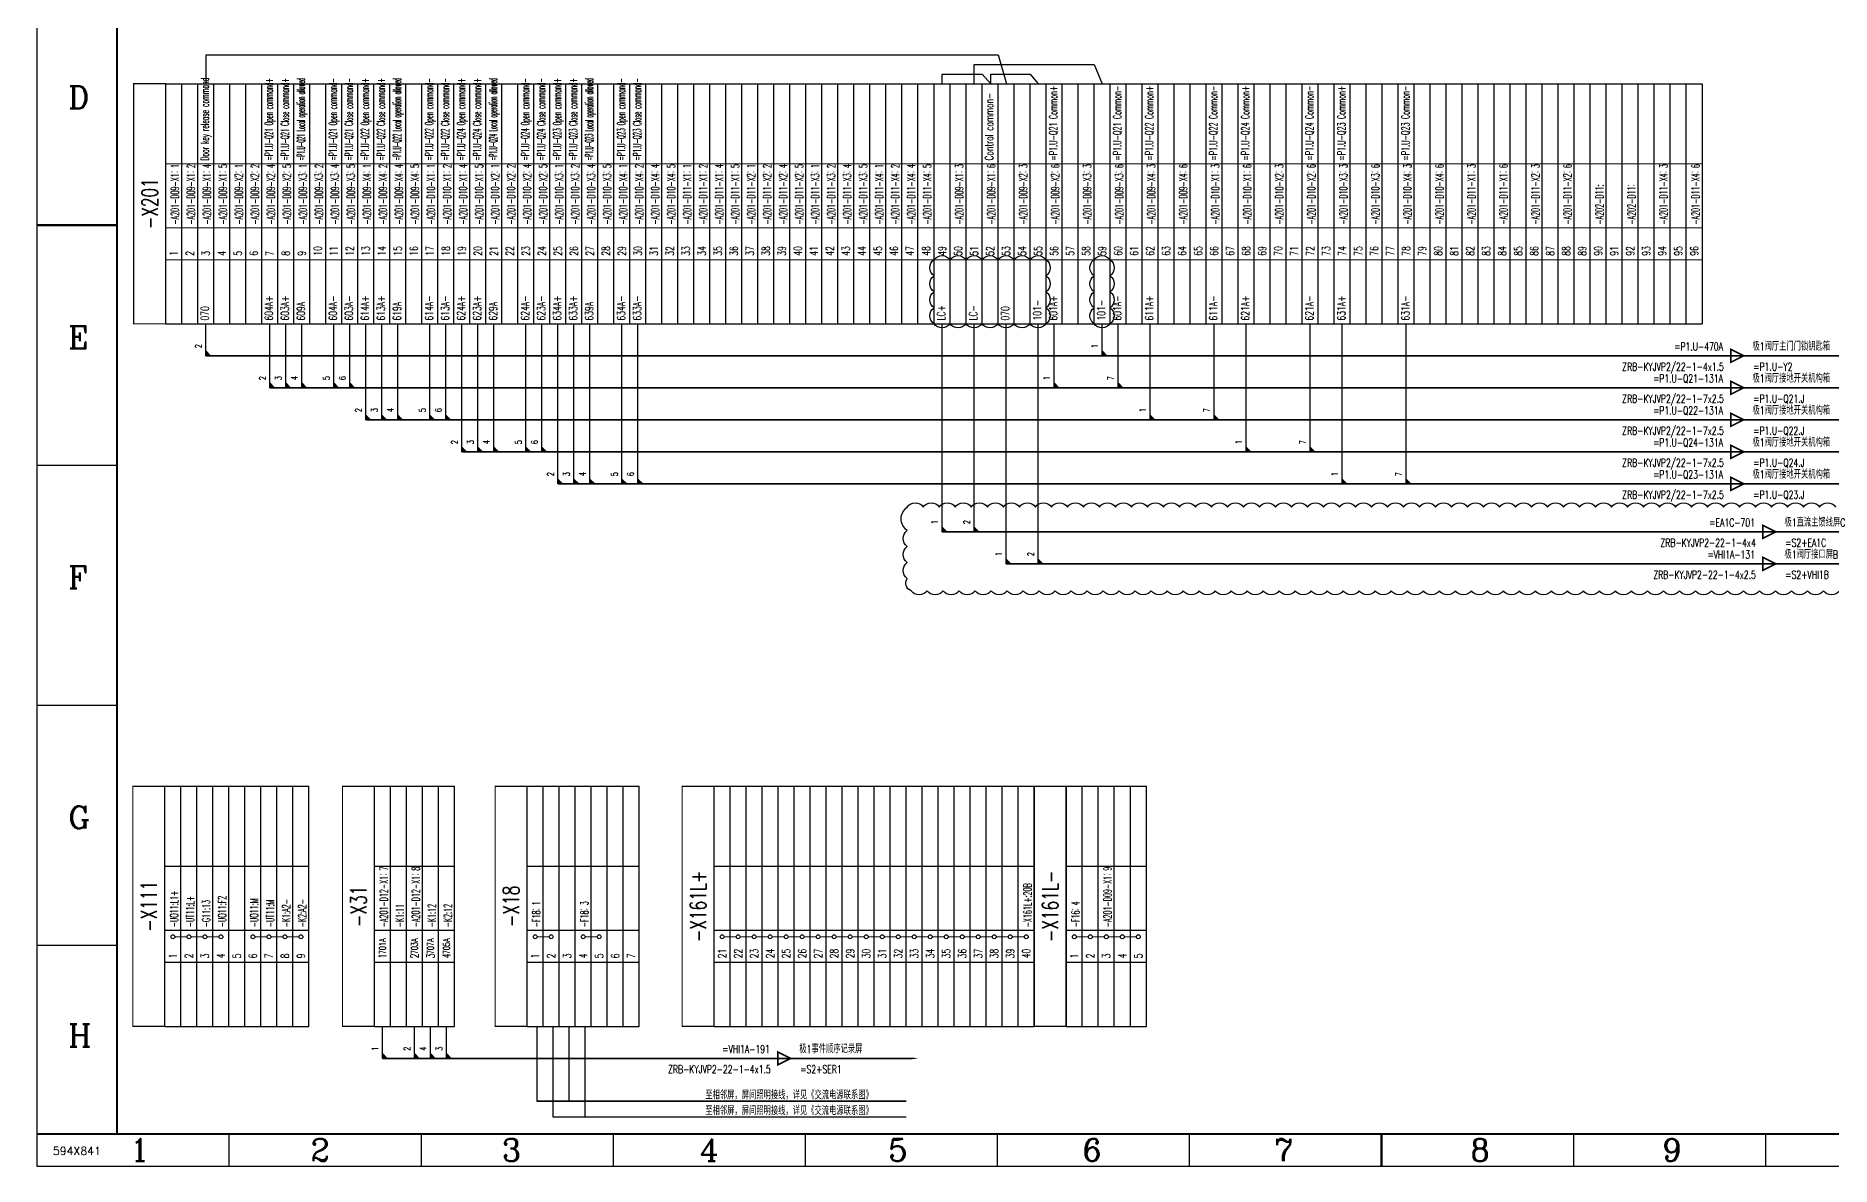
# Model space of a CAD drawing. Header units: millimetres. Extents: x 0 to 841, y 0 to 594.
# Drawn here: x 0 to 560, y 0 to 353 of the extents above; entities that cross this region are included whole.
import ezdxf
from ezdxf.enums import TextEntityAlignment as Align

# ---------------------------------------------------------------- set-up
doc = ezdxf.new("R2010")
doc.units = ezdxf.units.MM
doc.layers.add('GPDRAW', color=1, linetype='Continuous')
doc.styles.add('ECL', font='SIMFANG_2312.TTF', dxfattribs={"width": 0.7, "height": 3})
doc.styles.add('elec', font='romans.shx', dxfattribs={"width": 0.7, "bigfont": 'hzdx1.shx'})
doc.styles.add('GPDRAW', font='txt.shx', dxfattribs={"height": 2.5, "bigfont": 'hzfs.shx'})
doc.styles.add('ROMANC', font='romanc')

# ---------------------------------------------------------------- blocks, each defined once
blk = doc.blocks.new('to')
at = {"const_width": 0.5}
blk.add_lwpolyline([(-4, 2), (-4, -2), (0, 0)], close=True, dxfattribs=at)
at = {"style": 'elec', "width": 0.7}
for tag, p in [('CABLECODE', (-6.5, 1.65)), ('CABLETYPE', (-6.23, -4.65))]:
    blk.add_attdef(tag, text='', height=2.5, dxfattribs=at).set_placement(p, align=Align.RIGHT)
for tag, p in [('EQUNAME', (2.72, 1.65)), ('EQUCODE', (3, -4.65))]:
    blk.add_attdef(tag, p, '', height=2.5, dxfattribs=at)
blk = doc.blocks.new('joinPtL')
for p, q in [((1.5, 0), (0, 1.5)), ((1, 0), (0, 1)), ((0.5, 0), (0, 0.5))]:
    blk.add_line(p, q)
at = {"style": 'elec', "width": 0.7}
blk.add_attdef('NO', text='', height=2, rotation=90, dxfattribs=at).set_placement((-2.31, 3.02), align=Align.MIDDLE)
blk = doc.blocks.new('XXDAFRAM-CH-HENG-A1')
at = {"color": 1, "lineweight": 50}
for p, q in [((0, 294), (25, 294)), ((420, 10), (420, 0))]:
    blk.add_line(p, q, dxfattribs=at)
at = {"color": 1}
for p, q in [((0, 219), (25, 219)), ((0, 144), (25, 144)), ((0, 69), (25, 69)), ((60, 10), (60, 0)), ((120, 10), (120, 0)), ((180, 10), (180, 0)), ((240, 10), (240, 0)), ((300, 10), (300, 0)), ((360, 10), (360, 0)), ((480, 10), (480, 0)), ((540, 10), (540, 0))]:
    blk.add_line(p, q, dxfattribs=at)
blk.add_lwpolyline([(0, 0), (841, 0), (841, 594), (0, 594)], close=True, dxfattribs=at)
at = {"color": 1, "const_width": 0.6}
for points in [[(25, 10), (831, 10), (831, 584), (25, 584)], [(0, 10), (25, 10), (25, 10), (0, 10)]]:
    blk.add_lwpolyline(points, close=True, dxfattribs=at)
at = {"color": 1, "const_width": 0.5}
blk.add_lwpolyline([(0, 10), (25, 10)], dxfattribs=at)
at = {"color": 1, "style": 'ROMANC'}
for s, p in [('D', (9.83, 330.42)), ('E', (9.83, 255.42)), ('F', (9.83, 180.42)), ('G', (9.83, 105.42)), ('H', (9.83, 37.29)), ('1', (29.09, 1.55)), ('2', (85.5, 1.55)), ('3', (145.25, 1.55)), ('4', (207.04, 1.55)), ('5', (266, 1.55)), ('6', (326.66, 1.55)), ('7', (386.56, 1.55)), ('8', (447.83, 1.55)), ('9', (507.73, 1.55))]:
    blk.add_text(s, height=7, dxfattribs=at).set_placement(p)
at = {"linetype": 'Continuous', "style": 'ECL', "width": 0.7}
for tag, height, p in [('DESIGNSTATUS', 3.5, (818.85, 76.57)), ('DESIGNSTATUS', 3.5, (818.85, 76.57)), ('ENDESIGNSTATUS', 3.5, (818.89, 70.89)), ('ENDESIGNSTATUS', 3.5, (818.89, 70.89)), ('V', 4, (778.58, 63.46)), ('O', 4, (784.75, 63.46)), ('L', 4, (790.92, 63.46)), ('N', 4, (797.08, 63.46)), ('D', 4, (809.42, 63.46)), ('W', 4, (815.58, 63.46)), ('G', 4, (821.75, 63.46)), ('VEREN40', 4, (827.82, 63.3)), ('DWGNAME1', 5, (768.76, 48.81)), ('DWGENAME1', 5, (768.98, 42.71)), ('DWGNAME', 5, (768.73, 42.42)), ('DWGNAME2', 5, (769.11, 35.27)), ('DWGENAME', 5, (769.24, 35.31)), ('DWGENAME2', 5, (769.4, 28.81)), ('DWGNO', 5, (758.81, 15.14)), ('VEREN40', 4, (825.77, 15.22))]:
    blk.add_attdef(tag, text='', height=height, dxfattribs=at).set_placement(p, align=Align.MIDDLE)
at = {"style": 'ECL', "width": 0.7, "flags": 1}
for p in [(697.39, 48.28), (697.39, 40.28), (697.39, 32.28), (697.39, 24.28)]:
    blk.add_attdef('DATE', text='', height=5, dxfattribs=at).set_placement(p, align=Align.MIDDLE)
for tag, p in [('SJ1', (666.56, 44.28)), ('JH', (666.56, 36.28)), ('SH1', (666.56, 28.28)), ('PZ', (666.56, 20.28)), ('BL', (666.56, 10))]:
    blk.add_attdef(tag, p, '', height=5, dxfattribs=at)
at = {"layer": 'GPDRAW', "color": 1, "linetype": 'Continuous', "style": 'GPDRAW'}
blk.add_text('594X841', height=2.5, dxfattribs=at).set_placement((5, 3.5))

msp = doc.modelspace()

# ---------------------------------------------------------------- linework, layer by layer
for p, q in [((40.25, 338.15), (520.25, 338.15)), ((40.25, 263.15), (40.25, 338.15)), ((45.25, 263.15), (45.25, 338.15)), ((50.25, 263.15), (50.25, 338.15)), ((55.25, 263.15), (55.25, 338.15)), ((60.25, 263.15), (60.25, 338.15)), ((65.25, 263.15), (65.25, 338.15)), ((70.25, 263.15), (70.25, 338.15)), ((75.25, 263.15), (75.25, 338.15)), ((80.25, 263.15), (80.25, 338.15)), ((85.25, 263.15), (85.25, 338.15)), ((90.25, 263.15), (90.25, 338.15)), ((95.25, 263.15), (95.25, 338.15)), ((100.25, 263.15), (100.25, 338.15)), ((105.25, 263.15), (105.25, 338.15)), ((110.25, 263.15), (110.25, 338.15)), ((115.25, 263.15), (115.25, 338.15)), ((120.25, 263.15), (120.25, 338.15)), ((125.25, 263.15), (125.25, 338.15)), ((130.25, 263.15), (130.25, 338.15)), ((135.25, 263.15), (135.25, 338.15)), ((140.25, 263.15), (140.25, 338.15)), ((145.25, 263.15), (145.25, 338.15)), ((150.25, 263.15), (150.25, 338.15)), ((155.25, 263.15), (155.25, 338.15)), ((160.25, 263.15), (160.25, 338.15)), ((165.25, 263.15), (165.25, 338.15)), ((170.25, 263.15), (170.25, 338.15)), ((175.25, 263.15), (175.25, 338.15)), ((180.25, 263.15), (180.25, 338.15)), ((185.25, 263.15), (185.25, 338.15)), ((190.25, 263.15), (190.25, 338.15)), ((195.25, 263.15), (195.25, 338.15)), ((200.25, 263.15), (200.25, 338.15)), ((205.25, 263.15), (205.25, 338.15)), ((210.25, 263.15), (210.25, 338.15)), ((215.25, 263.15), (215.25, 338.15)), ((220.25, 263.15), (220.25, 338.15)), ((225.25, 263.15), (225.25, 338.15)), ((230.25, 263.15), (230.25, 338.15)), ((235.25, 263.15), (235.25, 338.15)), ((240.25, 263.15), (240.25, 338.15)), ((245.25, 263.15), (245.25, 338.15)), ((250.25, 263.15), (250.25, 338.15)), ((255.25, 263.15), (255.25, 338.15)), ((260.25, 263.15), (260.25, 338.15)), ((265.25, 263.15), (265.25, 338.15)), ((270.25, 263.15), (270.25, 338.15)), ((275.25, 263.15), (275.25, 338.15)), ((280.25, 263.15), (280.25, 338.15)), ((285.25, 263.15), (285.25, 338.15)), ((290.25, 263.15), (290.25, 338.15)), ((295.25, 263.15), (295.25, 338.15)), ((300.25, 263.15), (300.25, 338.15)), ((305.25, 263.15), (305.25, 338.15)), ((310.25, 263.15), (310.25, 338.15)), ((315.25, 263.15), (315.25, 338.15)), ((320.25, 263.15), (320.25, 338.15)), ((325.25, 263.15), (325.25, 338.15)), ((330.25, 263.15), (330.25, 338.15)), ((335.25, 263.15), (335.25, 338.15)), ((340.25, 263.15), (340.25, 338.15)), ((345.25, 263.15), (345.25, 338.15)), ((350.25, 263.15), (350.25, 338.15)), ((355.25, 263.15), (355.25, 338.15)), ((360.25, 263.15), (360.25, 338.15)), ((365.25, 263.15), (365.25, 338.15)), ((370.25, 263.15), (370.25, 338.15)), ((375.25, 263.15), (375.25, 338.15)), ((380.25, 263.15), (380.25, 338.15)), ((385.25, 263.15), (385.25, 338.15)), ((390.25, 263.15), (390.25, 338.15)), ((395.25, 263.15), (395.25, 338.15)), ((400.25, 263.15), (400.25, 338.15)), ((405.25, 263.15), (405.25, 338.15)), ((410.25, 263.15), (410.25, 338.15)), ((415.25, 263.15), (415.25, 338.15)), ((420.25, 263.15), (420.25, 338.15)), ((425.25, 263.15), (425.25, 338.15)), ((430.25, 263.15), (430.25, 338.15)), ((435.25, 263.15), (435.25, 338.15)), ((440.25, 263.15), (440.25, 338.15)), ((445.25, 263.15), (445.25, 338.15)), ((450.25, 263.15), (450.25, 338.15)), ((455.25, 263.15), (455.25, 338.15)), ((460.25, 263.15), (460.25, 338.15)), ((465.25, 263.15), (465.25, 338.15)), ((470.25, 263.15), (470.25, 338.15)), ((475.25, 263.15), (475.25, 338.15)), ((480.25, 263.15), (480.25, 338.15)), ((485.25, 263.15), (485.25, 338.15)), ((490.25, 263.15), (490.25, 338.15)), ((495.25, 263.15), (495.25, 338.15)), ((500.25, 263.15), (500.25, 338.15)), ((505.25, 263.15), (505.25, 338.15)), ((510.25, 263.15), (510.25, 338.15)), ((515.25, 263.15), (515.25, 338.15)), ((520.25, 338.15), (520.25, 263.15)), ((40.25, 263.15), (520.25, 263.15)), ((40, 118.65), (85, 118.65)), ((40, 43.65), (40, 118.65)), ((45, 43.65), (45, 118.65)), ((50, 43.65), (50, 118.65)), ((55, 43.65), (55, 118.65)), ((60, 43.65), (60, 118.65)), ((65, 43.65), (65, 118.65)), ((70, 43.65), (70, 118.65)), ((75, 43.65), (75, 118.65)), ((80, 43.65), (80, 118.65)), ((85, 43.65), (85, 118.65)), ((105.47, 118.65), (130.47, 118.65)), ((105.47, 43.65), (105.47, 118.65)), ((110.47, 43.65), (110.47, 118.65)), ((115.47, 43.65), (115.47, 118.65)), ((120.47, 43.65), (120.47, 118.65)), ((125.47, 43.65), (125.47, 118.65)), ((130.47, 43.65), (130.47, 118.65)), ((153.16, 118.65), (188.16, 118.65)), ((153.16, 43.65), (153.16, 118.65)), ((158.16, 43.65), (158.16, 118.65)), ((163.16, 43.65), (163.16, 118.65)), ((168.16, 43.65), (168.16, 118.65)), ((173.16, 43.65), (173.16, 118.65)), ((178.16, 43.65), (178.16, 118.65)), ((183.16, 43.65), (183.16, 118.65)), ((188.16, 43.65), (188.16, 118.65)), ((211.58, 118.65), (311.58, 118.65)), ((211.58, 43.65), (211.58, 118.65)), ((216.58, 43.65), (216.58, 118.65)), ((221.58, 43.65), (221.58, 118.65)), ((226.58, 43.65), (226.58, 118.65)), ((231.58, 43.65), (231.58, 118.65)), ((236.58, 43.65), (236.58, 118.65)), ((241.58, 43.65), (241.58, 118.65)), ((246.58, 43.65), (246.58, 118.65)), ((251.58, 43.65), (251.58, 118.65)), ((256.58, 43.65), (256.58, 118.65)), ((261.58, 43.65), (261.58, 118.65)), ((261.58, 118.65), (311.58, 118.65)), ((261.58, 43.65), (261.58, 118.65)), ((266.58, 43.65), (266.58, 118.65)), ((271.58, 43.65), (271.58, 118.65)), ((276.58, 43.65), (276.58, 118.65)), ((281.58, 43.65), (281.58, 118.65)), ((286.58, 43.65), (286.58, 118.65)), ((291.58, 43.65), (291.58, 118.65)), ((296.58, 43.65), (296.58, 118.65)), ((301.58, 43.65), (301.58, 118.65)), ((306.58, 43.65), (306.58, 118.65)), ((311.58, 43.65), (311.58, 118.65)), ((321.58, 118.65), (346.58, 118.65)), ((321.58, 43.65), (321.58, 118.65)), ((326.58, 43.65), (326.58, 118.65)), ((331.58, 43.65), (331.58, 118.65)), ((336.58, 43.65), (336.58, 118.65)), ((341.58, 43.65), (341.58, 118.65)), ((346.58, 43.65), (346.58, 118.65)), ((40, 43.65), (85, 43.65)), ((105.47, 43.65), (130.47, 43.65)), ((153.16, 43.65), (188.16, 43.65)), ((211.58, 43.65), (261.58, 43.65)), ((261.58, 43.65), (311.58, 43.65)), ((321.58, 43.65), (346.58, 43.65))]:
    msp.add_line(p, q)
at = {"color": 5}
for p, q in [((156.16, 43.65), (156.16, 20.26)), ((161.16, 43.65), (161.16, 15.34)), ((166.16, 43.65), (166.16, 20.26)), ((171.16, 43.65), (171.16, 15.34))]:
    msp.add_line(p, q, dxfattribs=at)
at = {"color": 6}
for points in [[(52.85, 338.15), (52.85, 347.15), (300.25, 347.15), (302.91, 338.15)], [(292.79, 338.15), (292.79, 344.15), (330.25, 344.15), (332.8, 338.15)], [(282.81, 338.15), (282.81, 341.15), (295.25, 341.15), (297.98, 338.15), (297.98, 341.15), (310.25, 341.15), (312.8, 338.15)], [(332.75, 253.15), (332.75, 263.15), (332.75, 263.15), (332.75, 263.15)]]:
    msp.add_lwpolyline(points, dxfattribs=at)
at = {"color": 1, "const_width": 0.35}
for points in [[(30.25, 338.15), (40.25, 338.15), (40.25, 263.15), (30.25, 263.15)], [(30, 118.65), (40, 118.65), (40, 43.65), (30, 43.65)], [(95.47, 118.65), (105.47, 118.65), (105.47, 43.65), (95.47, 43.65)], [(143.16, 118.65), (153.16, 118.65), (153.16, 43.65), (143.16, 43.65)], [(201.58, 118.65), (211.58, 118.65), (211.58, 43.65), (201.58, 43.65)], [(311.58, 118.65), (321.58, 118.65), (321.58, 43.65), (311.58, 43.65)]]:
    msp.add_lwpolyline(points, close=True, dxfattribs=at)
for points in [[(520.25, 313.15), (40.25, 313.15)], [(520.25, 293.15), (40.25, 293.15)], [(520.25, 283.15), (40.25, 283.15)], [(85, 93.65), (40, 93.65)], [(130.47, 93.65), (105.47, 93.65)], [(188.16, 93.65), (153.16, 93.65)], [(311.58, 93.65), (211.58, 93.65)], [(346.58, 93.65), (321.58, 93.65)], [(85, 73.65), (40, 73.65)], [(130.47, 73.65), (105.47, 73.65)], [(188.16, 73.65), (153.16, 73.65)], [(311.58, 73.65), (211.58, 73.65)], [(346.58, 73.65), (321.58, 73.65)], [(85, 63.65), (40, 63.65)], [(130.47, 63.65), (105.47, 63.65)], [(188.16, 63.65), (153.16, 63.65)], [(311.58, 63.65), (211.58, 63.65)], [(346.58, 63.65), (321.58, 63.65)]]:
    msp.add_lwpolyline(points, dxfattribs=at)
at = {"color": 6}
for points in [[(280.25, 283.15, -0.520567), (285.25, 283.15, -0.520567), (290.25, 283.15, -0.520567), (295.25, 283.15, -0.520567), (300.25, 283.15, -0.520567), (305.25, 283.15, -0.520567), (310.25, 283.15, -0.520567), (315.25, 283.15, -0.520567), (315.25, 278.15, -0.520567), (315.25, 273.15, -0.520567), (315.25, 268.15, -0.520567), (315.25, 263.15, -0.520567), (310.25, 263.15, -0.520567), (305.25, 263.15, -0.520567), (300.25, 263.15, -0.520567), (295.25, 263.15, -0.520567), (290.25, 263.15, -0.520567), (285.25, 263.15, -0.520567), (280.25, 263.15, -0.520567), (280.25, 268.15, -0.520567), (280.25, 273.15, -0.520567), (280.25, 278.15, -0.520567)], [(330.25, 283.15, -0.520567), (335.25, 283.15, -0.520567), (335.25, 278.15, -0.520567), (335.25, 273.15, -0.520567), (335.25, 268.15, -0.520567), (335.25, 263.15, -0.520567), (330.25, 263.15, -0.520567), (330.25, 268.15, -0.520567), (330.25, 273.15, -0.520567), (330.25, 278.15, -0.520567)]]:
    msp.add_lwpolyline(points, format="xyb", close=True, dxfattribs=at)
for points in [[(52.75, 253.15), (52.75, 263.15), (52.75, 263.15), (52.75, 263.15)], [(72.75, 243.15), (72.75, 263.15), (72.75, 263.15), (72.75, 263.15)], [(77.75, 243.15), (77.75, 263.15), (77.75, 263.15), (77.75, 263.15)], [(82.75, 243.15), (82.75, 263.15), (82.75, 263.15), (82.75, 263.15)], [(92.75, 243.15), (92.75, 263.15), (92.75, 263.15), (92.75, 263.15)], [(97.75, 243.15), (97.75, 263.15), (97.75, 263.15), (97.75, 263.15)], [(102.75, 233.15), (102.75, 263.15), (102.75, 263.15), (102.75, 263.15)], [(107.75, 233.15), (107.75, 263.15), (107.75, 263.15), (107.75, 263.15)], [(112.75, 233.15), (112.75, 263.15), (112.75, 263.15), (112.75, 263.15)], [(122.75, 233.15), (122.75, 263.15), (122.75, 263.15), (122.75, 263.15)], [(127.75, 233.15), (127.75, 263.15), (127.75, 263.15), (127.75, 263.15)], [(132.75, 223.15), (132.75, 263.15), (132.75, 263.15), (132.75, 263.15)], [(137.75, 223.15), (137.75, 263.15), (137.75, 263.15), (137.75, 263.15)], [(142.75, 223.15), (142.75, 263.15), (142.75, 263.15), (142.75, 263.15)], [(152.75, 223.15), (152.75, 263.15), (152.75, 263.15), (152.75, 263.15)], [(157.75, 223.15), (157.75, 263.15), (157.75, 263.15), (157.75, 263.15)], [(162.75, 213.15), (162.75, 263.15), (162.75, 263.15), (162.75, 263.15)], [(167.75, 213.15), (167.75, 263.15), (167.75, 263.15), (167.75, 263.15)], [(172.75, 213.15), (172.75, 263.15), (172.75, 263.15), (172.75, 263.15)], [(182.75, 213.15), (182.75, 263.15), (182.75, 263.15), (182.75, 263.15)], [(187.75, 213.15), (187.75, 263.15), (187.75, 263.15), (187.75, 263.15)], [(282.75, 198.15), (282.75, 263.15), (282.75, 263.15), (282.75, 263.15)], [(292.75, 198.15), (292.75, 263.15), (292.75, 263.15), (292.75, 263.15)], [(302.75, 188.15), (302.75, 263.15), (302.75, 263.15), (302.75, 263.15)], [(312.75, 188.15), (312.75, 263.15), (312.75, 263.15), (312.75, 263.15)], [(317.75, 243.15), (317.75, 263.15), (317.75, 263.15), (317.75, 263.15)], [(337.75, 243.15), (337.75, 263.15), (337.75, 263.15), (337.75, 263.15)], [(347.75, 233.15), (347.75, 263.15), (347.75, 263.15), (347.75, 263.15)], [(367.75, 233.15), (367.75, 263.15), (367.75, 263.15), (367.75, 263.15)], [(377.75, 223.15), (377.75, 263.15), (377.75, 263.15), (377.75, 263.15)], [(397.75, 223.15), (397.75, 263.15), (397.75, 263.15), (397.75, 263.15)], [(407.75, 213.15), (407.75, 263.15), (407.75, 263.15), (407.75, 263.15)], [(427.75, 213.15), (427.75, 263.15), (427.75, 263.15), (427.75, 263.15)], [(107.97, 33.65), (107.97, 43.65), (107.97, 43.65), (107.97, 43.65)], [(117.97, 33.65), (117.97, 43.65), (117.97, 43.65), (117.97, 43.65)], [(122.97, 33.65), (122.97, 43.65), (122.97, 43.65), (122.97, 43.65)], [(127.97, 33.65), (127.97, 43.65), (127.97, 43.65), (127.97, 43.65)]]:
    msp.add_lwpolyline(points)
at = {"color": 7}
for points in [[(52.75, 253.15, 0.5, 0.5, 0), (575.2, 253.15, 2, 0, 0), (583.2, 253.15, 0, 0, 0)], [(72.75, 243.15, 0.5, 0.5, 0), (575.2, 243.15, 2, 0, 0), (583.2, 243.15, 0, 0, 0)], [(102.75, 233.15, 0.5, 0.5, 0), (575.2, 233.15, 2, 0, 0), (583.2, 233.15, 0, 0, 0)], [(132.75, 223.15, 0.5, 0.5, 0), (575.2, 223.15, 2, 0, 0), (583.2, 223.15, 0, 0, 0)], [(162.75, 213.15, 0.5, 0.5, 0), (575.2, 213.15, 2, 0, 0), (583.2, 213.15, 0, 0, 0)], [(282.75, 198.15, 0.5, 0.5, 0), (575.2, 198.15, 2, 0, 0), (583.2, 198.15, 0, 0, 0)], [(302.75, 188.15, 0.5, 0.5, 0), (575.2, 188.15, 2, 0, 0), (583.2, 188.15, 0, 0, 0)], [(107.97, 33.65, 0.5, 0.5, 0), (267.47, 33.65, 2, 0, 0), (275.47, 33.65, 0, 0, 0)]]:
    msp.add_lwpolyline(points, format="xyseb", dxfattribs=at)
at = {"color": 6}
msp.add_lwpolyline([(563.11, 179.77, -0.520567), (558.11, 179.77, -0.520567), (553.11, 179.77, -0.520567), (548.11, 179.77, -0.520567), (543.11, 179.77, -0.520567), (538.11, 179.77, -0.520567), (533.11, 179.77, -0.520567), (528.11, 179.77, -0.520567), (523.11, 179.77, -0.520567), (518.11, 179.77, -0.520567), (513.11, 179.77, -0.520567), (508.11, 179.77, -0.520567), (503.11, 179.77, -0.520567), (498.11, 179.77, -0.520567), (493.11, 179.77, -0.520567), (488.11, 179.77, -0.520567), (483.11, 179.77, -0.520567), (478.11, 179.77, -0.520567), (473.11, 179.77, -0.520567), (468.11, 179.77, -0.520567), (463.11, 179.77, -0.520567), (458.11, 179.77, -0.520567), (453.11, 179.77, -0.520567), (448.11, 179.77, -0.520567), (443.11, 179.77, -0.520567), (438.11, 179.77, -0.520567), (433.11, 179.77, -0.520567), (428.11, 179.77, -0.520567), (423.11, 179.77, -0.520567), (418.11, 179.77, -0.520567), (413.11, 179.77, -0.520567), (408.11, 179.77, -0.520567), (403.11, 179.77, -0.520567), (398.11, 179.77, -0.520567), (393.11, 179.77, -0.520567), (388.11, 179.77, -0.520567), (383.11, 179.77, -0.520567), (378.11, 179.77, -0.520567), (373.11, 179.77, -0.520567), (368.11, 179.77, -0.520567), (363.11, 179.77, -0.520567), (358.11, 179.77, -0.520567), (353.11, 179.77, -0.520567), (348.11, 179.77, -0.520567), (343.11, 179.77, -0.520567), (338.11, 179.77, -0.520567), (333.11, 179.77, -0.520567), (328.11, 179.77, -0.520567), (323.11, 179.77, -0.520567), (318.11, 179.77, -0.520567), (313.11, 179.77, -0.520567), (308.11, 179.77, -0.520567), (303.11, 179.77, -0.520567), (298.11, 179.77, -0.520567), (293.11, 179.77, -0.520567), (288.11, 179.77, -0.520567), (283.11, 179.77, -0.520567), (278.11, 179.77, -0.520567), (273.11, 179.77, -0.520567), (271.91, 183.56, -0.520567), (271.91, 188.56, -0.520567), (271.91, 193.56, -0.520567), (271.91, 198.56, -0.520567), (271.91, 205.9, -0.520567), (276.91, 205.9, -0.520567), (281.91, 205.9, -0.520567), (286.91, 205.9, -0.520567), (291.91, 205.9, -0.520567), (296.91, 205.9, -0.520567), (301.91, 205.9, -0.520567), (306.91, 205.9, -0.520567), (311.91, 205.9, -0.520567), (316.91, 205.9, -0.520567), (321.91, 205.9, -0.520567), (326.91, 205.9, -0.520567), (331.91, 205.9, -0.520567), (336.91, 205.9, -0.520567), (341.91, 205.9, -0.520567), (346.91, 205.9, -0.520567), (351.91, 205.9, -0.520567), (356.91, 205.9, -0.520567), (361.91, 205.9, -0.520567), (366.91, 205.9, -0.520567), (371.91, 205.9, -0.520567), (376.91, 205.9, -0.520567), (381.91, 205.9, -0.520567), (386.91, 205.9, -0.520567), (391.91, 205.9, -0.520567), (396.91, 205.9, -0.520567), (401.91, 205.9, -0.520567), (406.91, 205.9, -0.520567), (411.91, 205.9, -0.520567), (416.91, 205.9, -0.520567), (421.91, 205.9, -0.520567), (426.91, 205.9, -0.520567), (431.91, 205.9, -0.520567), (436.91, 205.9, -0.520567), (441.91, 205.9, -0.520567), (446.91, 205.9, -0.520567), (451.91, 205.9, -0.520567), (456.91, 205.9, -0.520567), (461.91, 205.9, -0.520567), (466.91, 205.9, -0.520567), (471.91, 205.9, -0.520567), (476.91, 205.9, -0.520567), (481.91, 205.9, -0.520567), (486.91, 205.9, -0.520567), (491.91, 205.9, -0.520567), (496.91, 205.9, -0.520567), (501.91, 205.9, -0.520567), (506.91, 205.9, -0.520567), (511.91, 205.9, -0.520567), (516.91, 205.9, -0.520567), (521.91, 205.9, -0.520567), (526.91, 205.9, -0.520567), (531.91, 205.9, -0.520567), (536.91, 205.9, -0.520567), (541.91, 205.9, -0.520567), (546.91, 205.9, -0.520567), (551.91, 205.9, -0.520567), (556.91, 205.9, -0.520567), (561.91, 205.9, -0.520567)], format="xyb", dxfattribs=at)
at = {"color": 2, "const_width": 0.35}
for points in [[(43.1, 71.65), (46.9, 71.65)], [(48.1, 71.65), (51.9, 71.65)], [(53.1, 71.65), (56.9, 71.65)], [(68.1, 71.65), (71.9, 71.65)], [(73.1, 71.65), (76.9, 71.65)], [(78.1, 71.65), (81.9, 71.65)], [(156.26, 71.65), (160.06, 71.65)], [(171.26, 71.65), (175.06, 71.65)], [(214.68, 71.65), (218.48, 71.65)], [(219.68, 71.65), (223.48, 71.65)], [(224.68, 71.65), (228.48, 71.65)], [(229.68, 71.65), (233.48, 71.65)], [(234.68, 71.65), (238.48, 71.65)], [(239.68, 71.65), (243.48, 71.65)], [(244.68, 71.65), (248.48, 71.65)], [(249.68, 71.65), (253.48, 71.65)], [(254.68, 71.65), (258.48, 71.65)], [(259.68, 71.65), (263.48, 71.65)], [(264.68, 71.65), (268.48, 71.65)], [(269.68, 71.65), (273.48, 71.65)], [(274.68, 71.65), (278.48, 71.65)], [(279.68, 71.65), (283.48, 71.65)], [(284.68, 71.65), (288.48, 71.65)], [(289.68, 71.65), (293.48, 71.65)], [(294.68, 71.65), (298.48, 71.65)], [(299.68, 71.65), (303.48, 71.65)], [(304.68, 71.65), (308.48, 71.65)], [(324.68, 71.65), (328.48, 71.65)], [(329.68, 71.65), (333.48, 71.65)], [(334.68, 71.65), (338.48, 71.65)], [(339.68, 71.65), (343.48, 71.65)]]:
    msp.add_lwpolyline(points, dxfattribs=at)
at = {"color": 5, "const_width": 0.5}
for points in [[(156.16, 20.26), (271.64, 20.26)], [(161.16, 15.34), (271.64, 15.34)]]:
    msp.add_lwpolyline(points, dxfattribs=at)
at = {"color": 2}
for centre in [(42.5, 71.65), (47.5, 71.65), (52.5, 71.65), (57.5, 71.65), (67.5, 71.65), (72.5, 71.65), (77.5, 71.65), (82.5, 71.65), (155.66, 71.65), (160.66, 71.65), (170.66, 71.65), (175.66, 71.65), (214.08, 71.65), (219.08, 71.65), (224.08, 71.65), (229.08, 71.65), (234.08, 71.65), (239.08, 71.65), (244.08, 71.65), (249.08, 71.65), (254.08, 71.65), (259.08, 71.65), (264.08, 71.65), (269.08, 71.65), (274.08, 71.65), (279.08, 71.65), (284.08, 71.65), (289.08, 71.65), (294.08, 71.65), (299.08, 71.65), (304.08, 71.65), (309.08, 71.65), (324.08, 71.65), (329.08, 71.65), (334.08, 71.65), (339.08, 71.65), (344.08, 71.65)]:
    msp.add_circle(centre, 0.6, dxfattribs=at)

# ---------------------------------------------------------------- block references
msp.add_blockref('XXDAFRAM-CH-HENG-A1', (0, 0))
for name, p, values in [('joinPtL', (52.75, 253.15), {'NO': '2'}), ('to', (533.2, 253.15), {'EQUNAME': '极1阀厅主门门锁钥匙箱', 'CABLECODE': '=P1.U-470A', 'EQUCODE': '=P1.U-Y2', 'CABLETYPE': 'ZRB-KYJVP2/22-1-4x1.5'}), ('to', (533.2, 243.15), {'EQUNAME': '极1阀厅接地开关机构箱', 'CABLECODE': '=P1.U-Q21-131A', 'EQUCODE': '=P1.U-Q21.J', 'CABLETYPE': 'ZRB-KYJVP2/22-1-7x2.5'}), ('joinPtL', (72.75, 243.15), {'NO': '2'}), ('joinPtL', (77.75, 243.15), {'NO': '3'}), ('joinPtL', (82.75, 243.15), {'NO': '4'}), ('joinPtL', (92.75, 243.15), {'NO': '5'}), ('joinPtL', (97.75, 243.15), {'NO': '6'}), ('joinPtL', (317.75, 243.15), {'NO': '1'}), ('joinPtL', (337.75, 243.15), {'NO': '7'}), ('joinPtL', (102.75, 233.15), {'NO': '2'}), ('joinPtL', (107.75, 233.15), {'NO': '3'}), ('joinPtL', (112.75, 233.15), {'NO': '4'}), ('joinPtL', (122.75, 233.15), {'NO': '5'}), ('joinPtL', (127.75, 233.15), {'NO': '6'}), ('joinPtL', (347.75, 233.15), {'NO': '1'}), ('joinPtL', (367.75, 233.15), {'NO': '7'}), ('to', (533.2, 233.15), {'EQUNAME': '极1阀厅接地开关机构箱', 'CABLECODE': '=P1.U-Q22-131A', 'EQUCODE': '=P1.U-Q22.J', 'CABLETYPE': 'ZRB-KYJVP2/22-1-7x2.5'}), ('joinPtL', (132.75, 223.15), {'NO': '2'}), ('joinPtL', (137.75, 223.15), {'NO': '3'}), ('joinPtL', (142.75, 223.15), {'NO': '4'}), ('joinPtL', (152.75, 223.15), {'NO': '5'}), ('joinPtL', (157.75, 223.15), {'NO': '6'}), ('joinPtL', (377.75, 223.15), {'NO': '1'}), ('joinPtL', (397.75, 223.15), {'NO': '7'}), ('to', (533.2, 223.15), {'EQUNAME': '极1阀厅接地开关机构箱', 'CABLECODE': '=P1.U-Q24-131A', 'EQUCODE': '=P1.U-Q24.J', 'CABLETYPE': 'ZRB-KYJVP2/22-1-7x2.5'}), ('joinPtL', (162.75, 213.15), {'NO': '2'}), ('joinPtL', (167.75, 213.15), {'NO': '3'}), ('joinPtL', (172.75, 213.15), {'NO': '4'}), ('joinPtL', (182.75, 213.15), {'NO': '5'}), ('joinPtL', (187.75, 213.15), {'NO': '6'}), ('joinPtL', (407.75, 213.15), {'NO': '1'}), ('joinPtL', (427.75, 213.15), {'NO': '7'}), ('to', (533.2, 213.15), {'EQUNAME': '极1阀厅接地开关机构箱', 'CABLECODE': '=P1.U-Q23-131A', 'EQUCODE': '=P1.U-Q23.J', 'CABLETYPE': 'ZRB-KYJVP2/22-1-7x2.5'}), ('to', (543.2, 198.15), {'EQUNAME': '极1直流主馈线屏C', 'CABLECODE': '=EA1C-701', 'EQUCODE': '=S2+EA1C', 'CABLETYPE': 'ZRB-KYJVP2-22-1-4x4'}), ('joinPtL', (282.75, 198.15), {'NO': '1'}), ('joinPtL', (292.75, 198.15), {'NO': '2'}), ('joinPtL', (302.75, 188.15), {'NO': '1'}), ('joinPtL', (312.75, 188.15), {'NO': '2'}), ('to', (543.2, 188.15), {'EQUNAME': '极1阀厅接口屏B', 'CABLECODE': '=VHI1A-131', 'EQUCODE': '=S2+VHI1B', 'CABLETYPE': 'ZRB-KYJVP2-22-1-4x2.5'}), ('joinPtL', (107.97, 33.65), {'NO': '1'}), ('joinPtL', (117.97, 33.65), {'NO': '2'}), ('joinPtL', (122.97, 33.65), {'NO': '4'}), ('joinPtL', (127.97, 33.65), {'NO': '3'}), ('to', (235.47, 33.65), {'EQUNAME': '极1事件顺序记录屏', 'CABLECODE': '=VHI1A-191', 'EQUCODE': '=S2+SER1', 'CABLETYPE': 'ZRB-KYJVP2-22-1-4x1.5'})]:
    msp.add_blockref(name, p).add_auto_attribs(values)
at = {"color": 6}
msp.add_blockref('joinPtL', (332.75, 253.15), dxfattribs=at).add_auto_attribs({'NO': '1'})

# ---------------------------------------------------------------- texts
at = {"color": 0, "style": 'elec'}
for s, width, p in [('Door key release command', 0.453051, (53.75, 314.15)), ('=P1.U-Q21 Open command+', 0.411682, (73.75, 314.15)), ('=P1.U-Q21 Close command+', 0.407342, (78.75, 314.15)), ('=P1.U-Q21 Local operation allowed', 0.34168, (83.75, 314.15)), ('=P1.U-Q21 Open command-', 0.411682, (93.75, 314.15)), ('=P1.U-Q21 Close command-', 0.407342, (98.75, 314.15)), ('=P1.U-Q22 Open command+', 0.411682, (103.75, 314.15)), ('=P1.U-Q22 Close command+', 0.407342, (108.75, 314.15)), ('=P1.U-Q22 Local operation allowed', 0.34168, (113.75, 314.15)), ('=P1.U-Q22 Open command-', 0.411682, (123.75, 314.15)), ('=P1.U-Q22 Close command-', 0.407342, (128.75, 314.15)), ('=P1.U-Q24 Open command+', 0.411682, (133.75, 314.15)), ('=P1.U-Q24 Close command+', 0.407342, (138.75, 314.15)), ('=P1.U-Q24 Local operation allowed', 0.34168, (143.75, 314.15)), ('=P1.U-Q24 Open command-', 0.411682, (153.75, 314.15)), ('=P1.U-Q24 Close command-', 0.407342, (158.75, 314.15)), ('=P1.U-Q23 Open command+', 0.411682, (163.75, 314.15)), ('=P1.U-Q23 Close command+', 0.407342, (168.75, 314.15)), ('=P1.U-Q23 Local operation allowed', 0.34168, (173.75, 314.15)), ('=P1.U-Q23 Open command-', 0.411682, (183.75, 314.15)), ('=P1.U-Q23 Close command-', 0.407342, (188.75, 314.15)), ('Control common-', 0.684749, (298.75, 314.15)), ('=P1.U-Q21 Common+', 0.534962, (318.75, 314.15)), ('=P1.U-Q21 Common-', 0.534962, (338.75, 314.15)), ('=P1.U-Q22 Common+', 0.534962, (348.75, 314.15)), ('=P1.U-Q22 Common-', 0.534962, (368.75, 314.15)), ('=P1.U-Q24 Common+', 0.534962, (378.75, 314.15)), ('=P1.U-Q24 Common-', 0.534962, (398.75, 314.15)), ('=P1.U-Q23 Common+', 0.534962, (408.75, 314.15)), ('=P1.U-Q23 Common-', 0.534962, (428.75, 314.15)), ('10', 0.7, (89, 284.4)), ('11', 0.7, (94, 284.4)), ('12', 0.7, (99, 284.4)), ('13', 0.7, (104, 284.4)), ('14', 0.7, (109, 284.4)), ('15', 0.7, (114, 284.4)), ('16', 0.7, (119, 284.4)), ('17', 0.7, (124, 284.4)), ('18', 0.7, (129, 284.4)), ('19', 0.7, (134, 284.4)), ('20', 0.7, (139, 284.4)), ('21', 0.7, (144, 284.4)), ('22', 0.7, (149, 284.4)), ('23', 0.7, (154, 284.4)), ('24', 0.7, (159, 284.4)), ('25', 0.7, (164, 284.4)), ('26', 0.7, (169, 284.4)), ('27', 0.7, (174, 284.4)), ('28', 0.7, (179, 284.4)), ('29', 0.7, (184, 284.4)), ('30', 0.7, (189, 284.4)), ('31', 0.7, (194, 284.4)), ('32', 0.7, (199, 284.4)), ('33', 0.7, (204, 284.4)), ('34', 0.7, (209, 284.4)), ('35', 0.7, (214, 284.4)), ('36', 0.7, (219, 284.4)), ('37', 0.7, (224, 284.4)), ('38', 0.7, (229, 284.4)), ('39', 0.7, (234, 284.4)), ('40', 0.7, (239, 284.4)), ('41', 0.7, (244, 284.4)), ('42', 0.7, (249, 284.4)), ('43', 0.7, (254, 284.4)), ('44', 0.7, (259, 284.4)), ('45', 0.7, (264, 284.4)), ('46', 0.7, (269, 284.4)), ('47', 0.7, (274, 284.4)), ('48', 0.7, (279, 284.4)), ('49', 0.7, (284, 284.4)), ('50', 0.7, (289, 284.4)), ('51', 0.7, (294, 284.4)), ('52', 0.7, (299, 284.4)), ('53', 0.7, (304, 284.4)), ('54', 0.7, (309, 284.4)), ('55', 0.7, (314, 284.4)), ('56', 0.7, (319, 284.4)), ('57', 0.7, (324, 284.4)), ('58', 0.7, (329, 284.4)), ('59', 0.7, (334, 284.4)), ('60', 0.7, (339, 284.4)), ('61', 0.7, (344, 284.4)), ('62', 0.7, (349, 284.4)), ('63', 0.7, (354, 284.4)), ('64', 0.7, (359, 284.4)), ('65', 0.7, (364, 284.4)), ('66', 0.7, (369, 284.4)), ('67', 0.7, (374, 284.4)), ('68', 0.7, (379, 284.4)), ('69', 0.7, (384, 284.4)), ('70', 0.7, (389, 284.4)), ('71', 0.7, (394, 284.4)), ('72', 0.7, (399, 284.4)), ('73', 0.7, (404, 284.4)), ('74', 0.7, (409, 284.4)), ('75', 0.7, (414, 284.4)), ('76', 0.7, (419, 284.4)), ('77', 0.7, (424, 284.4)), ('78', 0.7, (429, 284.4)), ('79', 0.7, (434, 284.4)), ('80', 0.7, (439, 284.4)), ('81', 0.7, (444, 284.4)), ('82', 0.7, (449, 284.4)), ('83', 0.7, (454, 284.4)), ('84', 0.7, (459, 284.4)), ('85', 0.7, (464, 284.4)), ('86', 0.7, (469, 284.4)), ('87', 0.7, (474, 284.4)), ('88', 0.7, (479, 284.4)), ('89', 0.7, (484, 284.4)), ('90', 0.7, (489, 284.4)), ('91', 0.7, (494, 284.4)), ('92', 0.7, (499, 284.4)), ('93', 0.7, (504, 284.4)), ('94', 0.7, (509, 284.4)), ('95', 0.7, (514, 284.4)), ('96', 0.7, (519, 284.4)), ('1', 0.7, (44, 284.4)), ('2', 0.7, (49, 284.4)), ('3', 0.7, (54, 284.4)), ('4', 0.7, (59, 284.4)), ('5', 0.7, (64, 284.4)), ('6', 0.7, (69, 284.4)), ('7', 0.7, (74, 284.4)), ('8', 0.7, (79, 284.4)), ('9', 0.7, (84, 284.4)), ('604A+', 0.7, (73.75, 264.15)), ('603A+', 0.7, (78.75, 264.15)), ('609A', 0.7, (83.75, 264.15)), ('604A-', 0.7, (93.75, 264.15)), ('603A-', 0.7, (98.75, 264.15)), ('614A+', 0.7, (103.75, 264.15)), ('613A+', 0.7, (108.75, 264.15)), ('619A', 0.7, (113.75, 264.15)), ('614A-', 0.7, (123.75, 264.15)), ('613A-', 0.7, (128.75, 264.15)), ('624A+', 0.7, (133.75, 264.15)), ('623A+', 0.7, (138.75, 264.15)), ('629A', 0.7, (143.75, 264.15)), ('624A-', 0.7, (153.75, 264.15)), ('623A-', 0.7, (158.75, 264.15)), ('634A+', 0.7, (163.75, 264.15)), ('633A+', 0.7, (168.75, 264.15)), ('639A', 0.7, (173.75, 264.15)), ('634A-', 0.7, (183.75, 264.15)), ('633A-', 0.7, (188.75, 264.15)), ('601A+', 0.7, (318.75, 264.15)), ('601A-', 0.7, (338.75, 264.15)), ('611A+', 0.7, (348.75, 264.15)), ('611A-', 0.7, (368.75, 264.15)), ('621A+', 0.7, (378.75, 264.15)), ('621A-', 0.7, (398.75, 264.15)), ('631A+', 0.7, (408.75, 264.15)), ('631A-', 0.7, (428.75, 264.15)), ('070', 0.7, (53.75, 264.15)), ('22', 0.7, (220.33, 64.9)), ('23', 0.7, (225.33, 64.9)), ('24', 0.7, (230.33, 64.9)), ('25', 0.7, (235.33, 64.9)), ('26', 0.7, (240.33, 64.9)), ('27', 0.7, (245.33, 64.9)), ('28', 0.7, (250.33, 64.9)), ('29', 0.7, (255.33, 64.9)), ('30', 0.7, (260.33, 64.9)), ('32', 0.7, (270.33, 64.9)), ('33', 0.7, (275.33, 64.9)), ('34', 0.7, (280.33, 64.9)), ('35', 0.7, (285.33, 64.9)), ('36', 0.7, (290.33, 64.9)), ('37', 0.7, (295.33, 64.9)), ('38', 0.7, (300.33, 64.9)), ('39', 0.7, (305.33, 64.9)), ('40', 0.7, (310.33, 64.9)), ('1', 0.7, (43.75, 64.9)), ('2', 0.7, (48.75, 64.9)), ('3', 0.7, (53.75, 64.9)), ('4', 0.7, (58.75, 64.9)), ('5', 0.7, (63.75, 64.9)), ('6', 0.7, (68.75, 64.9)), ('7', 0.7, (73.75, 64.9)), ('8', 0.7, (78.75, 64.9)), ('9', 0.7, (83.75, 64.9)), ('1', 0.7, (109.22, 64.9)), ('2', 0.7, (119.22, 64.9)), ('3', 0.7, (124.22, 64.9)), ('4', 0.7, (129.22, 64.9)), ('1', 0.7, (156.91, 64.9)), ('2', 0.7, (161.91, 64.9)), ('3', 0.7, (166.91, 64.9)), ('4', 0.7, (171.91, 64.9)), ('5', 0.7, (176.91, 64.9)), ('6', 0.7, (181.91, 64.9)), ('7', 0.7, (186.91, 64.9)), ('21', 0.7, (215.33, 64.9)), ('31', 0.7, (265.33, 64.9)), ('1', 0.7, (325.33, 64.9)), ('2', 0.7, (330.33, 64.9)), ('3', 0.7, (335.33, 64.9)), ('4', 0.7, (340.33, 64.9)), ('5', 0.7, (345.33, 64.9))]:
    msp.add_text(s, height=2.5, rotation=90, dxfattribs=dict(at, width=width)).set_placement(p)
at = {"color": 6, "style": 'elec'}
for s, width, p in [('-A201-D09-X1：1', 0.5, (44.37, 294.1)), ('-A201-D09-X1：2', 0.5, (49.37, 294.1)), ('-A201-D09-X1：4', 0.5, (54.37, 294.1)), ('-A201-D09-X1：5', 0.5, (59.37, 294.1)), ('-A201-D09-X2：1', 0.5, (64.37, 294.1)), ('-A201-D09-X2：2', 0.5, (69.37, 294.1)), ('-A201-D09-X2：4', 0.5, (74.37, 294.1)), ('-A201-D09-X2：5', 0.5, (79.37, 294.1)), ('-A201-D09-X3：1', 0.5, (84.37, 294.1)), ('-A201-D09-X3：2', 0.5, (89.37, 294.1)), ('-A201-D09-X3：4', 0.5, (94.37, 294.1)), ('-A201-D09-X3：5', 0.5, (99.37, 294.1)), ('-A201-D09-X4：1', 0.5, (104.37, 294.1)), ('-A201-D09-X4：2', 0.5, (109.37, 294.1)), ('-A201-D09-X4：4', 0.5, (114.37, 294.1)), ('-A201-D09-X4：5', 0.5, (119.37, 294.1)), ('-A201-D10-X1：1', 0.5, (124.37, 294.1)), ('-A201-D10-X1：2', 0.5, (129.37, 294.1)), ('-A201-D10-X1：4', 0.5, (134.37, 294.1)), ('-A201-D10-X1：5', 0.5, (139.37, 294.1)), ('-A201-D10-X2：1', 0.5, (144.37, 294.1)), ('-A201-D10-X2：2', 0.5, (149.37, 294.1)), ('-A201-D10-X2：4', 0.5, (154.37, 294.1)), ('-A201-D10-X2：5', 0.5, (159.37, 294.1)), ('-A201-D10-X3：1', 0.5, (164.37, 294.1)), ('-A201-D10-X3：2', 0.5, (169.37, 294.1)), ('-A201-D10-X3：4', 0.5, (174.37, 294.1)), ('-A201-D10-X3：5', 0.5, (179.37, 294.1)), ('-A201-D10-X4：1', 0.5, (184.37, 294.1)), ('-A201-D10-X4：2', 0.5, (189.37, 294.1)), ('-A201-D10-X4：4', 0.5, (194.37, 294.1)), ('-A201-D10-X4：5', 0.5, (199.37, 294.1)), ('-A201-D11-X1：1', 0.5, (204.37, 294.1)), ('-A201-D11-X1：2', 0.5, (209.37, 294.1)), ('-A201-D11-X1：4', 0.5, (214.37, 294.1)), ('-A201-D11-X1：5', 0.5, (219.37, 294.1)), ('-A201-D11-X2：1', 0.5, (224.37, 294.1)), ('-A201-D11-X2：2', 0.5, (229.37, 294.1)), ('-A201-D11-X2：4', 0.5, (234.37, 294.1)), ('-A201-D11-X2：5', 0.5, (239.37, 294.1)), ('-A201-D11-X3：1', 0.5, (244.37, 294.1)), ('-A201-D11-X3：2', 0.5, (249.37, 294.1)), ('-A201-D11-X3：4', 0.5, (254.37, 294.1)), ('-A201-D11-X3：5', 0.5, (259.37, 294.1)), ('-A201-D11-X4：1', 0.5, (264.37, 294.1)), ('-A201-D11-X4：2', 0.5, (269.37, 294.1)), ('-A201-D11-X4：4', 0.5, (274.37, 294.1)), ('-A201-D11-X4：5', 0.5, (279.37, 294.1)), ('-A201-D09-X1：3', 0.5, (289.37, 294.1)), ('-A201-D09-X1：6', 0.5, (299.37, 294.1)), ('-A201-D09-X2：3', 0.5, (309.37, 294.1)), ('-A201-D09-X2：6', 0.5, (319.37, 294.1)), ('-A201-D09-X3：3', 0.5, (329.37, 294.1)), ('-A201-D09-X3：6', 0.5, (339.37, 294.1)), ('-A201-D09-X4：3', 0.5, (349.37, 294.1)), ('-A201-D09-X4：6', 0.5, (359.37, 294.1)), ('-A201-D10-X1：3', 0.5, (369.37, 294.1)), ('-A201-D10-X1：6', 0.5, (379.37, 294.1)), ('-A201-D10-X2：3', 0.5, (389.37, 294.1)), ('-A201-D10-X2：6', 0.5, (399.37, 294.1)), ('-A201-D10-X3：3', 0.5, (409.37, 294.1)), ('-A201-D10-X3：6', 0.5, (419.37, 294.1)), ('-A201-D10-X4：3', 0.5, (429.37, 294.1)), ('-A201-D10-X4：6', 0.5, (439.37, 294.1)), ('-A201-D11-X1：3', 0.5, (449.37, 294.1)), ('-A201-D11-X1：6', 0.5, (459.37, 294.1)), ('-A201-D11-X2：3', 0.5, (469.37, 294.1)), ('-A201-D11-X2：6', 0.5, (479.37, 294.1)), ('-A201-D11-X4：3', 0.5, (509.37, 294.1)), ('-A201-D11-X4：6', 0.5, (519.37, 294.1)), ('-A202-D11:', 0.5, (489.37, 294.1)), ('-A202-D11：', 0.5, (499.37, 294.1)), ('101-', 0.7, (313.75, 264.15)), ('101-', 0.7, (333.75, 264.15)), ('LC+', 0.7, (283.75, 264.15)), ('LC-', 0.7, (293.75, 264.15)), ('070', 0.7, (303.75, 264.15)), ('-A201-D12-X1：7', 0.5, (109.59, 74.6)), ('-A201-D12-X1：8', 0.5, (119.59, 74.6)), ('-A201-D09-X1：9', 0.5, (335.7, 74.6)), ('-UO11:L1+', 0.5, (44.11, 74.6)), ('-X161L+:20B', 0.5, (310.7, 74.6)), ('-UT11:L+', 0.5, (49.11, 74.6)), ('-G11:13', 0.5, (54.11, 74.6)), ('-UO11:F2', 0.5, (59.11, 74.6)), ('-UO11:M', 0.5, (69.11, 74.6)), ('-UT11:M', 0.5, (74.11, 74.6)), ('-K1:A2-', 0.5, (79.11, 74.6)), ('-K2:A2-', 0.5, (84.11, 74.6)), ('-K1:11', 0.5, (114.59, 74.6)), ('-K1:12', 0.5, (124.59, 74.6)), ('-K2:12', 0.5, (129.59, 74.6)), ('-F18：1', 0.5, (157.27, 74.6)), ('-F18：3', 0.5, (172.27, 74.6)), ('-F16：4', 0.5, (325.7, 74.6))]:
    msp.add_text(s, height=2.5, rotation=90, dxfattribs=dict(at, width=width)).set_placement(p)
at = {"color": 0, "style": 'elec', "width": 0.7}
for s, height, p in [('-X201', 5, (35.25, 300.65)), ('-X161L+', 5, (206.58, 81.15)), ('-X161L-', 5, (316.58, 81.15)), ('-X111', 5, (35, 81.15)), ('-X31', 5, (100.47, 81.15)), ('-X18', 5, (148.16, 81.15)), ('701A', 2, (107.97, 68.65)), ('703A', 2, (117.97, 68.65)), ('707A', 2, (122.97, 68.65)), ('705A', 2, (127.97, 68.65))]:
    msp.add_text(s, height=height, rotation=90, dxfattribs=at).set_placement(p, align=Align.MIDDLE)
at = {"color": 7, "linetype": 'Continuous', "style": 'elec', "width": 0.7}
for p in [(234.97, 20.9), (234.97, 15.98)]:
    msp.add_text('至相邻屏，屏间照明接线，详见《交流电源联系图》', height=2.5, dxfattribs=at).set_placement(p, align=Align.CENTER)

doc.saveas('drawing.dxf')
